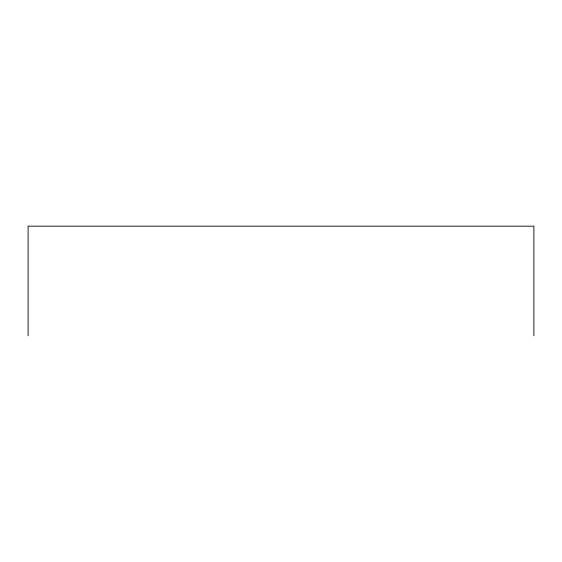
<?xml version="1.0" encoding="UTF-8"?>
<svg xmlns="http://www.w3.org/2000/svg" width="562" height="562" viewBox="0 0 562 562"><rect width="100%" height="100%" fill="white"/><g stroke="black" fill="none" stroke-linecap="round" stroke-linejoin="round"><path stroke-width="0.84" d="M533.9 335.823L533.9 226.177L28.1 226.177L28.1 335.823"/></g></svg>
